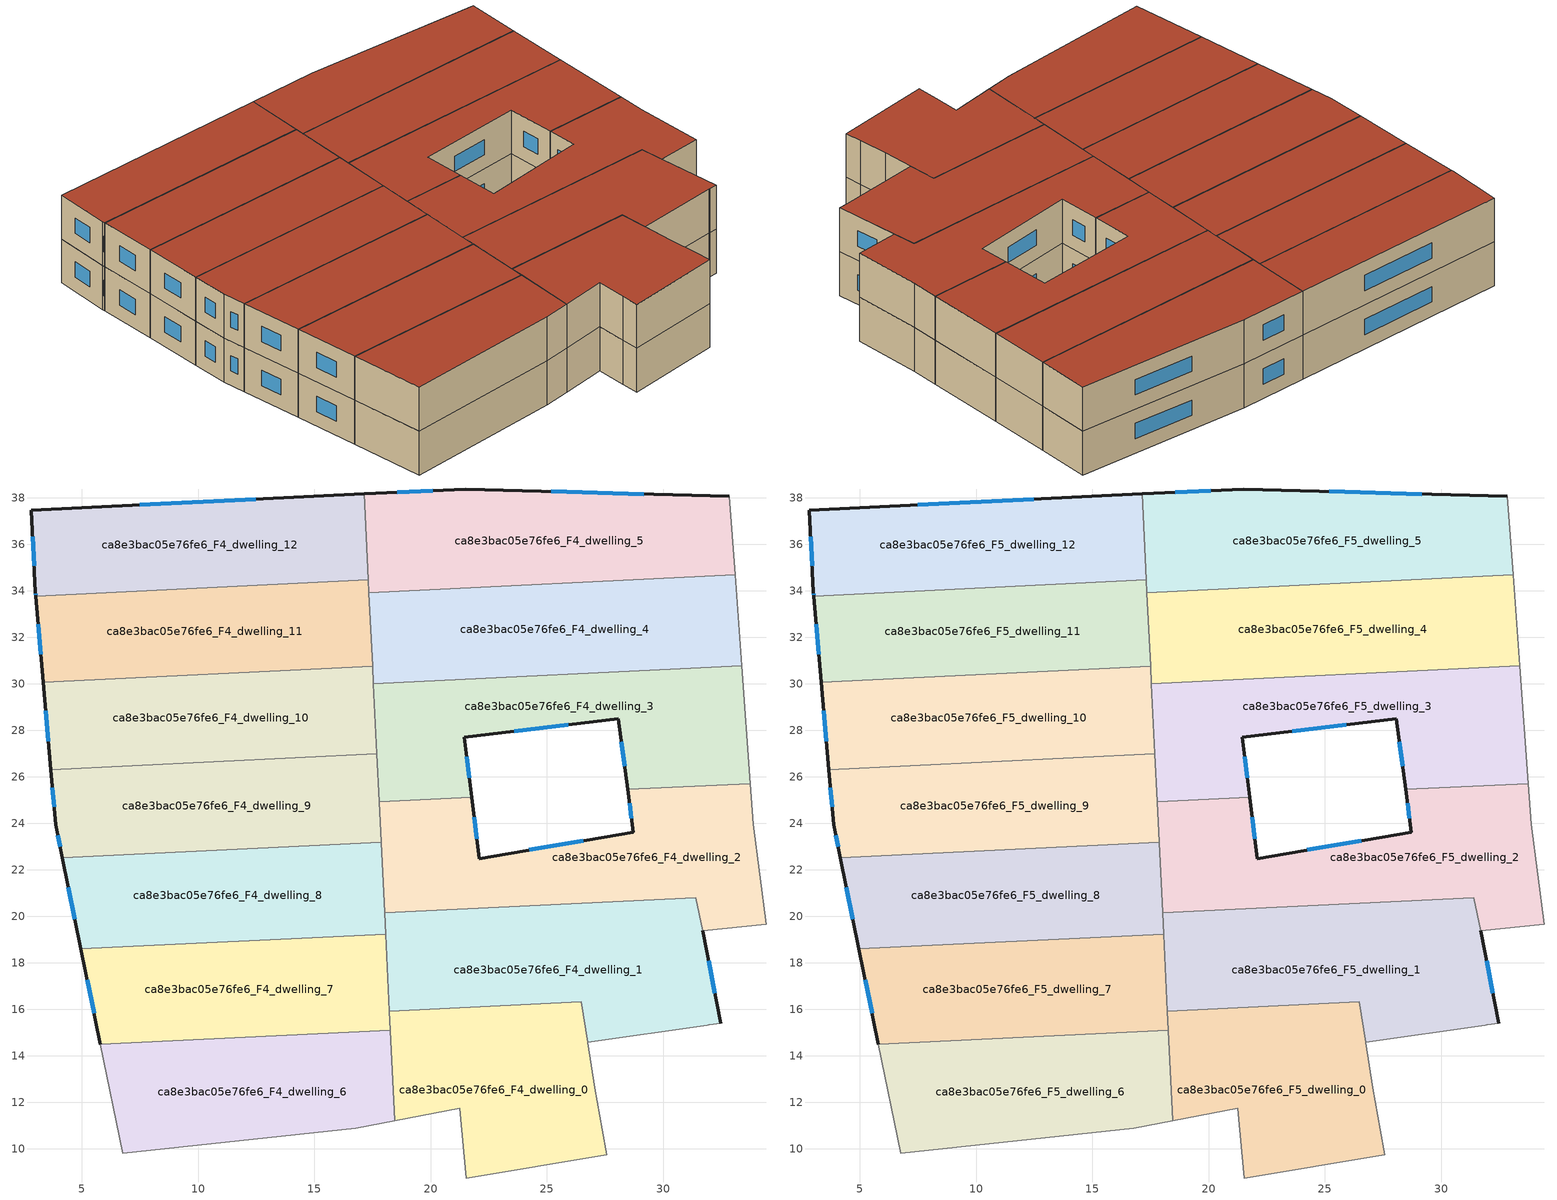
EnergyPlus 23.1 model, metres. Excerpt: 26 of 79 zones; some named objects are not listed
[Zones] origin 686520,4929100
ca8e3bac05e76fe6_F4_dwelling_0
 floor to ca8e3bac05e76fe6_F3_dwelling_0 (EU_floor_Construction): 26.47,16.32 27.06,12.62 27.38,10.82 27.57,9.74 21.53,8.74 21.43,9.86 21.25,11.75 18.45,11.21 18.22,15.92 z12
 wall adiabatic (EU_wall_Construction): 18.26,15.09 18.45,11.21 21.25,11.75 21.43,9.86 21.53,8.74 27.57,9.74 27.38,10.82 27.06,12.62 26.75,14.56 z12:15
 wall to ca8e3bac05e76fe6_F4_dwelling_1 (EU_wall_Construction): 26.75,14.57 26.47,16.32 18.22,15.92 z12:15
 wall to ca8e3bac05e76fe6_F4_dwelling_7 (EU_wall_Construction): 18.22,15.92 18.26,15.09 z12:15
ca8e3bac05e76fe6_F4_dwelling_1
 floor to ca8e3bac05e76fe6_F3_dwelling_1 (EU_floor_Construction): 31.41,20.8 32.49,15.39 31.98,15.33 31.96,15.32 31.9,15.32 26.75,14.57 26.47,16.32 18.22,15.92 18.01,20.14 z12
 wall outside (EU_wall_Construction): 32.49,15.39 31.69,19.37 z12:15
 wall adiabatic (EU_wall_Construction): 26.75,14.57 31.9,15.32 31.96,15.32 31.98,15.33 32.49,15.39 z12:15
 wall to ca8e3bac05e76fe6_F4_dwelling_7 (EU_wall_Construction): 18.06,19.23 18.22,15.92 z12:15
 wall to ca8e3bac05e76fe6_F4_dwelling_2 (EU_wall_Construction): 31.69,19.37 31.41,20.8 18.01,20.14 z12:15
 wall to ca8e3bac05e76fe6_F4_dwelling_8 (EU_wall_Construction): 18.01,20.14 18.06,19.23 z12:15
 window (EU_Window_Construction): 32.23,16.69 31.95,18.08 z12.98:14.02
ca8e3bac05e76fe6_F4_dwelling_10
 floor to ca8e3bac05e76fe6_F3_dwelling_10 (EU_floor_Construction): 17.5,30.74 17.68,26.99 3.66,26.3 3.33,30.05 z12
 wall outside (EU_wall_Construction): 3.33,30.05 3.66,26.3 z12:15
 wall to ca8e3bac05e76fe6_F4_dwelling_9 (EU_wall_Construction): 3.66,26.3 17.68,26.99 z12:15
 wall to ca8e3bac05e76fe6_F4_dwelling_11 (EU_wall_Construction): 17.5,30.74 3.33,30.05 z12:15
 wall to ca8e3bac05e76fe6_F4_dwelling_3 (EU_wall_Construction): 17.68,26.99 17.53,30 z12:15
 wall to ca8e3bac05e76fe6_F4_dwelling_4 (EU_wall_Construction): 17.53,30 17.5,30.74 z12:15
 window (EU_Window_Construction): 3.44,28.83 3.55,27.52 z12.98:14.02
ca8e3bac05e76fe6_F4_dwelling_11
 floor to ca8e3bac05e76fe6_F3_dwelling_11 (EU_floor_Construction): 17.32,34.46 17.5,30.74 3.33,30.05 3.01,33.76 z12
 wall outside (EU_wall_Construction): 3.01,33.76 3.33,30.05 z12:15
 wall to ca8e3bac05e76fe6_F4_dwelling_12 (EU_wall_Construction): 17.32,34.46 3.01,33.76 z12:15
 wall to ca8e3bac05e76fe6_F4_dwelling_4 (EU_wall_Construction): 17.5,30.74 17.34,33.91 z12:15
 wall to ca8e3bac05e76fe6_F4_dwelling_5 (EU_wall_Construction): 17.34,33.91 17.32,34.46 z12:15
 window (EU_Window_Construction): 3.12,32.56 3.23,31.26 z12.98:14.02
ca8e3bac05e76fe6_F4_dwelling_12
 floor to ca8e3bac05e76fe6_F3_dwelling_12 (EU_floor_Construction): 17.14,38.16 17.32,34.46 3.01,33.76 3,33.93 2.83,37.46 z12
 wall outside (EU_wall_Construction): 17.14,38.16 2.83,37.46 3,33.93 3.01,33.76 z12:15
 wall to ca8e3bac05e76fe6_F4_dwelling_5 (EU_wall_Construction): 17.32,34.46 17.14,38.16 z12:15
 window (EU_Window_Construction): 3,33.87 3.01,33.82 / 2.88,36.31 2.94,35.08 / 12.48,37.94 7.48,37.69 z12.98:14.02
ca8e3bac05e76fe6_F4_dwelling_2
 floor to ca8e3bac05e76fe6_F3_dwelling_2 (EU_floor_Construction): 33.74,25.71 33.87,23.95 34.43,19.66 31.69,19.37 31.41,20.8 18.01,20.14 17.78,24.93 21.76,25.12 22.09,22.47 28.72,23.62 28.47,25.45 z12
 wall outside (EU_wall_Construction): 28.47,25.45 28.72,23.62 22.09,22.47 21.76,25.12 z12:15
 wall to ca8e3bac05e76fe6_F4_dwelling_3 (EU_wall_Construction): 21.76,25.12 17.78,24.93 / 33.74,25.71 28.47,25.45 z12:15
 wall adiabatic (EU_wall_Construction): 31.69,19.37 34.43,19.66 33.87,23.95 33.74,25.71 z12:15
 wall to ca8e3bac05e76fe6_F4_dwelling_8 (EU_wall_Construction): 17.87,23.18 18.01,20.14 z12:15
 wall to ca8e3bac05e76fe6_F4_dwelling_9 (EU_wall_Construction): 17.78,24.93 17.87,23.18 z12:15
 window (EU_Window_Construction): 21.98,23.34 21.86,24.26 / 26.56,23.24 24.24,22.85 / 28.55,24.85 28.64,24.21 z12.98:14.02
ca8e3bac05e76fe6_F4_dwelling_3
 floor to ca8e3bac05e76fe6_F3_dwelling_3 (EU_floor_Construction): 33.37,30.78 33.74,25.71 28.47,25.45 28.07,28.5 21.44,27.7 21.76,25.12 17.78,24.93 17.53,30 z12
 wall outside (EU_wall_Construction): 21.76,25.12 21.44,27.7 28.07,28.5 28.47,25.45 z12:15
 wall to ca8e3bac05e76fe6_F4_dwelling_4 (EU_wall_Construction): 33.37,30.78 17.53,30 z12:15
 wall adiabatic (EU_wall_Construction): 33.74,25.71 33.37,30.78 z12:15
 wall to ca8e3bac05e76fe6_F4_dwelling_9 (EU_wall_Construction): 17.68,26.98 17.78,24.93 z12:15
 window (EU_Window_Construction): 28.2,27.5 28.34,26.44 / 23.59,27.96 25.91,28.23 / 21.65,25.96 21.54,26.86 z12.98:14.02
ca8e3bac05e76fe6_F4_dwelling_4
 floor to ca8e3bac05e76fe6_F3_dwelling_4 (EU_floor_Construction): 33.09,34.68 33.37,30.78 17.53,30 17.34,33.91 z12
 wall to ca8e3bac05e76fe6_F4_dwelling_5 (EU_wall_Construction): 33.09,34.68 17.34,33.91 z12:15
 wall adiabatic (EU_wall_Construction): 33.37,30.78 33.09,34.68 z12:15
ca8e3bac05e76fe6_F4_dwelling_5
 floor to ca8e3bac05e76fe6_F3_dwelling_5 (EU_floor_Construction): 32.85,38.05 33.09,34.68 17.34,33.91 17.14,38.16 21.51,38.38 z12
 wall outside (EU_wall_Construction): 32.85,38.05 21.51,38.38 17.14,38.16 z12:15
 wall adiabatic (EU_wall_Construction): 33.09,34.68 32.85,38.05 z12:15
 window (EU_Window_Construction): 20.09,38.31 18.56,38.23 / 29.16,38.16 25.19,38.27 z12.98:14.02
ca8e3bac05e76fe6_F4_dwelling_6
 floor to ca8e3bac05e76fe6_F3_dwelling_6 (EU_floor_Construction): 18.26,15.09 18.45,11.21 16.79,10.89 6.75,9.79 5.79,14.48 z12
 wall adiabatic (EU_wall_Construction): 5.79,14.48 6.75,9.79 16.79,10.89 18.45,11.21 18.26,15.09 z12:15
 wall to ca8e3bac05e76fe6_F4_dwelling_7 (EU_wall_Construction): 18.26,15.09 5.79,14.48 z12:15
ca8e3bac05e76fe6_F4_dwelling_7
 floor to ca8e3bac05e76fe6_F3_dwelling_7 (EU_floor_Construction): 18.06,19.23 18.26,15.09 5.79,14.48 4.96,18.59 z12
 wall outside (EU_wall_Construction): 4.96,18.59 5.79,14.48 z12:15
 wall to ca8e3bac05e76fe6_F4_dwelling_8 (EU_wall_Construction): 18.06,19.23 4.96,18.59 z12:15
 window (EU_Window_Construction): 5.23,17.26 5.52,15.82 z12.98:14.02
ca8e3bac05e76fe6_F4_dwelling_8
 floor to ca8e3bac05e76fe6_F3_dwelling_8 (EU_floor_Construction): 17.87,23.18 18.06,19.23 4.96,18.59 4.16,22.51 z12
 wall outside (EU_wall_Construction): 4.16,22.51 4.96,18.59 z12:15
 wall to ca8e3bac05e76fe6_F4_dwelling_9 (EU_wall_Construction): 17.87,23.18 4.16,22.51 z12:15
 window (EU_Window_Construction): 4.42,21.24 4.7,19.87 z12.98:14.02
ca8e3bac05e76fe6_F4_dwelling_9
 floor to ca8e3bac05e76fe6_F3_dwelling_9 (EU_floor_Construction): 17.68,26.99 17.87,23.18 4.16,22.51 3.87,23.94 3.66,26.3 z12
 wall outside (EU_wall_Construction): 3.66,26.3 3.87,23.94 4.16,22.51 z12:15
 window (EU_Window_Construction): 3.96,23.47 4.06,22.98 / 3.73,25.53 3.8,24.71 z12.98:14.02
ca8e3bac05e76fe6_F5_dwelling_0
 floor to ca8e3bac05e76fe6_F4_dwelling_0 (EU_floor_Construction): 26.47,16.32 27.06,12.62 27.38,10.82 27.57,9.74 21.53,8.74 21.43,9.86 21.25,11.75 18.45,11.21 18.22,15.92 z15
 wall adiabatic (EU_wall_Construction): 18.26,15.09 18.45,11.21 21.25,11.75 21.43,9.86 21.53,8.74 27.57,9.74 27.38,10.82 27.06,12.62 26.75,14.56 z15:18
 wall to ca8e3bac05e76fe6_F5_dwelling_1 (EU_wall_Construction): 26.75,14.57 26.47,16.32 18.22,15.92 z15:18
 wall to ca8e3bac05e76fe6_F5_dwelling_7 (EU_wall_Construction): 18.22,15.92 18.26,15.09 z15:18
 roof outside (EU_roof_Construction): 27.57,9.74 27.38,10.82 27.06,12.62 26.47,16.32 18.22,15.92 18.45,11.21 21.25,11.75 21.43,9.86 21.53,8.74 z18
ca8e3bac05e76fe6_F5_dwelling_1
 floor to ca8e3bac05e76fe6_F4_dwelling_1 (EU_floor_Construction): 31.41,20.8 32.49,15.39 31.98,15.33 31.96,15.32 31.9,15.32 26.75,14.57 26.47,16.32 18.22,15.92 18.01,20.14 z15
 wall outside (EU_wall_Construction): 32.49,15.39 31.69,19.37 z15:18
 wall adiabatic (EU_wall_Construction): 26.75,14.57 31.9,15.32 31.96,15.32 31.98,15.33 32.49,15.39 z15:18
 wall to ca8e3bac05e76fe6_F5_dwelling_7 (EU_wall_Construction): 18.06,19.23 18.22,15.92 z15:18
 wall to ca8e3bac05e76fe6_F5_dwelling_2 (EU_wall_Construction): 31.69,19.37 31.41,20.8 18.01,20.14 z15:18
 wall to ca8e3bac05e76fe6_F5_dwelling_8 (EU_wall_Construction): 18.01,20.14 18.06,19.23 z15:18
 window (EU_Window_Construction): 32.23,16.69 31.95,18.08 z15.98:17.02
 roof outside (EU_roof_Construction): 32.49,15.39 31.41,20.8 18.01,20.14 18.22,15.92 26.47,16.32 26.75,14.57 31.9,15.32 31.96,15.32 31.98,15.33 z18
ca8e3bac05e76fe6_F5_dwelling_10
 floor to ca8e3bac05e76fe6_F4_dwelling_10 (EU_floor_Construction): 17.5,30.74 17.68,26.99 3.66,26.3 3.33,30.05 z15
 wall outside (EU_wall_Construction): 3.33,30.05 3.66,26.3 z15:18
 wall to ca8e3bac05e76fe6_F5_dwelling_9 (EU_wall_Construction): 3.66,26.3 17.68,26.99 z15:18
 wall to ca8e3bac05e76fe6_F5_dwelling_11 (EU_wall_Construction): 17.5,30.74 3.33,30.05 z15:18
 wall to ca8e3bac05e76fe6_F5_dwelling_3 (EU_wall_Construction): 17.68,26.99 17.53,30 z15:18
 wall to ca8e3bac05e76fe6_F5_dwelling_4 (EU_wall_Construction): 17.53,30 17.5,30.74 z15:18
 window (EU_Window_Construction): 3.44,28.83 3.55,27.52 z15.98:17.02
 roof outside (EU_roof_Construction): 17.68,26.99 17.5,30.74 3.33,30.05 3.66,26.3 z18
ca8e3bac05e76fe6_F5_dwelling_11
 floor to ca8e3bac05e76fe6_F4_dwelling_11 (EU_floor_Construction): 17.32,34.46 17.5,30.74 3.33,30.05 3.01,33.76 z15
 wall outside (EU_wall_Construction): 3.01,33.76 3.33,30.05 z15:18
 wall to ca8e3bac05e76fe6_F5_dwelling_12 (EU_wall_Construction): 17.32,34.46 3.01,33.76 z15:18
 wall to ca8e3bac05e76fe6_F5_dwelling_4 (EU_wall_Construction): 17.5,30.74 17.34,33.91 z15:18
 wall to ca8e3bac05e76fe6_F5_dwelling_5 (EU_wall_Construction): 17.34,33.91 17.32,34.46 z15:18
 window (EU_Window_Construction): 3.12,32.56 3.23,31.26 z15.98:17.02
 roof outside (EU_roof_Construction): 17.5,30.74 17.32,34.46 3.01,33.76 3.33,30.05 z18
ca8e3bac05e76fe6_F5_dwelling_12
 floor to ca8e3bac05e76fe6_F4_dwelling_12 (EU_floor_Construction): 17.14,38.16 17.32,34.46 3.01,33.76 3,33.93 2.83,37.46 z15
 wall outside (EU_wall_Construction): 17.14,38.16 2.83,37.46 3,33.93 3.01,33.76 z15:18
 wall to ca8e3bac05e76fe6_F5_dwelling_5 (EU_wall_Construction): 17.32,34.46 17.14,38.16 z15:18
 window (EU_Window_Construction): 3,33.87 3.01,33.82 / 2.88,36.31 2.94,35.08 / 12.48,37.94 7.48,37.69 z15.98:17.02
 roof outside (EU_roof_Construction): 17.32,34.46 17.14,38.16 2.83,37.46 3,33.93 3.01,33.76 z18
ca8e3bac05e76fe6_F5_dwelling_2
 floor to ca8e3bac05e76fe6_F4_dwelling_2 (EU_floor_Construction): 33.74,25.71 33.87,23.95 34.43,19.66 31.69,19.37 31.41,20.8 18.01,20.14 17.78,24.93 21.76,25.12 22.09,22.47 28.72,23.62 28.47,25.45 z15
 wall outside (EU_wall_Construction): 28.47,25.45 28.72,23.62 22.09,22.47 21.76,25.12 z15:18
 wall to ca8e3bac05e76fe6_F5_dwelling_3 (EU_wall_Construction): 21.76,25.12 17.78,24.93 / 33.74,25.71 28.47,25.45 z15:18
 wall adiabatic (EU_wall_Construction): 31.69,19.37 34.43,19.66 33.87,23.95 33.74,25.71 z15:18
 wall to ca8e3bac05e76fe6_F5_dwelling_8 (EU_wall_Construction): 17.87,23.18 18.01,20.14 z15:18
 wall to ca8e3bac05e76fe6_F5_dwelling_9 (EU_wall_Construction): 17.78,24.93 17.87,23.18 z15:18
 window (EU_Window_Construction): 21.98,23.34 21.86,24.26 / 26.56,23.24 24.24,22.85 / 28.55,24.85 28.64,24.21 z15.98:17.02
 roof outside (EU_roof_Construction): 34.43,19.66 33.87,23.95 33.74,25.71 28.47,25.45 28.72,23.62 22.09,22.47 21.76,25.12 17.78,24.93 18.01,20.14 31.41,20.8 31.69,19.37 z18
ca8e3bac05e76fe6_F5_dwelling_3
 floor to ca8e3bac05e76fe6_F4_dwelling_3 (EU_floor_Construction): 33.37,30.78 33.74,25.71 28.47,25.45 28.07,28.5 21.44,27.7 21.76,25.12 17.78,24.93 17.53,30 z15
 wall outside (EU_wall_Construction): 21.76,25.12 21.44,27.7 28.07,28.5 28.47,25.45 z15:18
 wall to ca8e3bac05e76fe6_F5_dwelling_4 (EU_wall_Construction): 33.37,30.78 17.53,30 z15:18
 wall adiabatic (EU_wall_Construction): 33.74,25.71 33.37,30.78 z15:18
 wall to ca8e3bac05e76fe6_F5_dwelling_9 (EU_wall_Construction): 17.68,26.98 17.78,24.93 z15:18
 window (EU_Window_Construction): 28.2,27.5 28.34,26.44 / 23.59,27.96 25.91,28.23 / 21.65,25.96 21.54,26.86 z15.98:17.02
 roof outside (EU_roof_Construction): 33.74,25.71 33.37,30.78 17.53,30 17.78,24.93 21.76,25.12 21.44,27.7 28.07,28.5 28.47,25.45 z18
ca8e3bac05e76fe6_F5_dwelling_4
 floor to ca8e3bac05e76fe6_F4_dwelling_4 (EU_floor_Construction): 33.09,34.68 33.37,30.78 17.53,30 17.34,33.91 z15
 wall to ca8e3bac05e76fe6_F5_dwelling_5 (EU_wall_Construction): 33.09,34.68 17.34,33.91 z15:18
 wall adiabatic (EU_wall_Construction): 33.37,30.78 33.09,34.68 z15:18
 roof outside (EU_roof_Construction): 33.37,30.78 33.09,34.68 17.34,33.91 17.53,30 z18
ca8e3bac05e76fe6_F5_dwelling_5
 floor to ca8e3bac05e76fe6_F4_dwelling_5 (EU_floor_Construction): 32.85,38.05 33.09,34.68 17.34,33.91 17.14,38.16 21.51,38.38 z15
 wall outside (EU_wall_Construction): 32.85,38.05 21.51,38.38 17.14,38.16 z15:18
 wall adiabatic (EU_wall_Construction): 33.09,34.68 32.85,38.05 z15:18
 window (EU_Window_Construction): 20.09,38.31 18.56,38.23 / 29.16,38.16 25.19,38.27 z15.98:17.02
 roof outside (EU_roof_Construction): 33.09,34.68 32.85,38.05 21.51,38.38 17.14,38.16 17.34,33.91 z18
ca8e3bac05e76fe6_F5_dwelling_6
 floor to ca8e3bac05e76fe6_F4_dwelling_6 (EU_floor_Construction): 18.26,15.09 18.45,11.21 16.79,10.89 6.75,9.79 5.79,14.48 z15
 wall adiabatic (EU_wall_Construction): 5.79,14.48 6.75,9.79 16.79,10.89 18.45,11.21 18.26,15.09 z15:18
 wall to ca8e3bac05e76fe6_F5_dwelling_7 (EU_wall_Construction): 18.26,15.09 5.79,14.48 z15:18
 roof outside (EU_roof_Construction): 18.45,11.21 18.26,15.09 5.79,14.48 6.75,9.79 16.79,10.89 z18
ca8e3bac05e76fe6_F5_dwelling_7
 floor to ca8e3bac05e76fe6_F4_dwelling_7 (EU_floor_Construction): 18.06,19.23 18.26,15.09 5.79,14.48 4.96,18.59 z15
 wall outside (EU_wall_Construction): 4.96,18.59 5.79,14.48 z15:18
 wall to ca8e3bac05e76fe6_F5_dwelling_8 (EU_wall_Construction): 18.06,19.23 4.96,18.59 z15:18
 window (EU_Window_Construction): 5.23,17.26 5.52,15.82 z15.98:17.02
 roof outside (EU_roof_Construction): 18.26,15.09 18.06,19.23 4.96,18.59 5.79,14.48 z18
ca8e3bac05e76fe6_F5_dwelling_8
 floor to ca8e3bac05e76fe6_F4_dwelling_8 (EU_floor_Construction): 17.87,23.18 18.06,19.23 4.96,18.59 4.16,22.51 z15
 wall outside (EU_wall_Construction): 4.16,22.51 4.96,18.59 z15:18
 wall to ca8e3bac05e76fe6_F5_dwelling_9 (EU_wall_Construction): 17.87,23.18 4.16,22.51 z15:18
 window (EU_Window_Construction): 4.42,21.24 4.7,19.87 z15.98:17.02
 roof outside (EU_roof_Construction): 18.06,19.23 17.87,23.18 4.16,22.51 4.96,18.59 z18
ca8e3bac05e76fe6_F5_dwelling_9
 floor to ca8e3bac05e76fe6_F4_dwelling_9 (EU_floor_Construction): 17.68,26.99 17.87,23.18 4.16,22.51 3.87,23.94 3.66,26.3 z15
 wall outside (EU_wall_Construction): 3.66,26.3 3.87,23.94 4.16,22.51 z15:18
 window (EU_Window_Construction): 3.96,23.47 4.06,22.98 / 3.73,25.53 3.8,24.71 z15.98:17.02
 roof outside (EU_roof_Construction): 17.87,23.18 17.68,26.99 3.66,26.3 3.87,23.94 4.16,22.51 z18
[Building]
EU S2 Campaign: North Axis=0; Terrain=City; Solar Distribution=FullExterior
[Site:Location]
Bologna: Latitude=44.5; Longitude=11.25; Time Zone=1; Elevation=37
[SizingPeriod:WeatherFileDays]
AnnualSizingPeriod: Begin Month=1; Begin Day of Month=1; End Month=12; End Day of Month=31; Day of Week for Start Day=Monday; Use Weather File Daylight Saving Period=No; Use Weather File Rain and Snow Indicators=No
[MATERIAL]
EU_InternalMass_Material: Roughness=MediumRough; Thickness=0.1; Conductivity=1; Density=1800; Specific Heat=900; Thermal Absorptance=0.9; Solar Absorptance=0.7; Visible Absorptance=0.7
[MATERIAL:NOMASS] Roughness=MediumRough; Thermal Absorptance=0.9; Solar Absorptance=0.7; Visible Absorptance=0.7
Name | Thermal Resistance
EU_wall_NoMass | 0.905828
EU_roof_NoMass | 0.37593
EU_floor_NoMass | 0.67114
[WINDOWMATERIAL:SIMPLEGLAZINGSYSTEM]
EU_Window_SimpleGlazing: UFactor=4.52486; Solar Heat Gain Coefficient=0.85; Visible Transmittance=0.85
[CONSTRUCTION]
EU_wall_Construction: EU_wall_NoMass
EU_roof_Construction: EU_roof_NoMass
EU_floor_Construction: EU_floor_NoMass
EU_Window_Construction: EU_Window_SimpleGlazing
EU_InternalMass_Construction: EU_InternalMass_Material
[ZONE] Type=1; Multiplier=1; Ceiling Height=autocalculate; Floor Area=autocalculate; Part of Total Floor Area=Yes
Name | Volume
ca8e3bac05e76fe6_F4_dwelling_0; ca8e3bac05e76fe6_F5_dwelling_0 | 159.826
ca8e3bac05e76fe6_F4_dwelling_1; ca8e3bac05e76fe6_F5_dwelling_1 | 200.196
ca8e3bac05e76fe6_F4_dwelling_10; ca8e3bac05e76fe6_F5_dwelling_10; ca8e3bac05e76fe6_F4_dwelling_8; ca8e3bac05e76fe6_F5_dwelling_8 | 159.229
ca8e3bac05e76fe6_F4_dwelling_11; ca8e3bac05e76fe6_F5_dwelling_11 | 159.216
ca8e3bac05e76fe6_F4_dwelling_12; ca8e3bac05e76fe6_F5_dwelling_12 | 159.228
ca8e3bac05e76fe6_F4_dwelling_2; ca8e3bac05e76fe6_F5_dwelling_2 | 197.221
ca8e3bac05e76fe6_F4_dwelling_3; ca8e3bac05e76fe6_F5_dwelling_3 | 185.757
ca8e3bac05e76fe6_F4_dwelling_4; ca8e3bac05e76fe6_F5_dwelling_4 | 185.731
ca8e3bac05e76fe6_F4_dwelling_5; ca8e3bac05e76fe6_F5_dwelling_5 | 185.781
ca8e3bac05e76fe6_F4_dwelling_6; ca8e3bac05e76fe6_F5_dwelling_6 | 159.227
ca8e3bac05e76fe6_F4_dwelling_7; ca8e3bac05e76fe6_F5_dwelling_7 | 159.223
ca8e3bac05e76fe6_F4_dwelling_9; ca8e3bac05e76fe6_F5_dwelling_9 | 159.23
[INTERNALMASS] Construction=EU_InternalMass_Construction
Name | Zone or ZoneList | Surface Area
ca8e3bac05e76fe6_F4_dwelling_0_EU_InternalMass | ca8e3bac05e76fe6_F4_dwelling_0 | 53.276
ca8e3bac05e76fe6_F4_dwelling_1_EU_InternalMass | ca8e3bac05e76fe6_F4_dwelling_1 | 66.746
ca8e3bac05e76fe6_F4_dwelling_2_EU_InternalMass | ca8e3bac05e76fe6_F4_dwelling_2 | 65.7395
ca8e3bac05e76fe6_F4_dwelling_3_EU_InternalMass | ca8e3bac05e76fe6_F4_dwelling_3 | 61.919
ca8e3bac05e76fe6_F4_dwelling_4_EU_InternalMass | ca8e3bac05e76fe6_F4_dwelling_4 | 61.9109
ca8e3bac05e76fe6_F4_dwelling_5_EU_InternalMass | ca8e3bac05e76fe6_F4_dwelling_5 | 61.9266
ca8e3bac05e76fe6_F4_dwelling_6_EU_InternalMass | ca8e3bac05e76fe6_F4_dwelling_6 | 53.0759
ca8e3bac05e76fe6_F4_dwelling_7_EU_InternalMass | ca8e3bac05e76fe6_F4_dwelling_7 | 53.0742
ca8e3bac05e76fe6_F4_dwelling_8_EU_InternalMass | ca8e3bac05e76fe6_F4_dwelling_8 | 53.0765
ca8e3bac05e76fe6_F4_dwelling_9_EU_InternalMass | ca8e3bac05e76fe6_F4_dwelling_9 | 53.0768
ca8e3bac05e76fe6_F4_dwelling_10_EU_InternalMass | ca8e3bac05e76fe6_F4_dwelling_10 | 53.0763
ca8e3bac05e76fe6_F4_dwelling_11_EU_InternalMass | ca8e3bac05e76fe6_F4_dwelling_11 | 53.0719
ca8e3bac05e76fe6_F4_dwelling_12_EU_InternalMass | ca8e3bac05e76fe6_F4_dwelling_12 | 53.076
ca8e3bac05e76fe6_F5_dwelling_0_EU_InternalMass | ca8e3bac05e76fe6_F5_dwelling_0 | 53.276
ca8e3bac05e76fe6_F5_dwelling_1_EU_InternalMass | ca8e3bac05e76fe6_F5_dwelling_1 | 66.746
ca8e3bac05e76fe6_F5_dwelling_2_EU_InternalMass | ca8e3bac05e76fe6_F5_dwelling_2 | 65.7395
ca8e3bac05e76fe6_F5_dwelling_3_EU_InternalMass | ca8e3bac05e76fe6_F5_dwelling_3 | 61.919
ca8e3bac05e76fe6_F5_dwelling_4_EU_InternalMass | ca8e3bac05e76fe6_F5_dwelling_4 | 61.9109
ca8e3bac05e76fe6_F5_dwelling_5_EU_InternalMass | ca8e3bac05e76fe6_F5_dwelling_5 | 61.9266
ca8e3bac05e76fe6_F5_dwelling_6_EU_InternalMass | ca8e3bac05e76fe6_F5_dwelling_6 | 53.0759
ca8e3bac05e76fe6_F5_dwelling_7_EU_InternalMass | ca8e3bac05e76fe6_F5_dwelling_7 | 53.0742
ca8e3bac05e76fe6_F5_dwelling_8_EU_InternalMass | ca8e3bac05e76fe6_F5_dwelling_8 | 53.0765
ca8e3bac05e76fe6_F5_dwelling_9_EU_InternalMass | ca8e3bac05e76fe6_F5_dwelling_9 | 53.0768
ca8e3bac05e76fe6_F5_dwelling_10_EU_InternalMass | ca8e3bac05e76fe6_F5_dwelling_10 | 53.0763
ca8e3bac05e76fe6_F5_dwelling_11_EU_InternalMass | ca8e3bac05e76fe6_F5_dwelling_11 | 53.0719
ca8e3bac05e76fe6_F5_dwelling_12_EU_InternalMass | ca8e3bac05e76fe6_F5_dwelling_12 | 53.076
[OTHEREQUIPMENT] Fuel Type=Electricity; Design Level Calculation Method=Watts/Area; Power per Zone Floor Area=1; Fraction Latent=0; Fraction Radiant=0; Fraction Lost=0; Carbon Dioxide Generation Rate=0; EndUse Subcategory=EU_Step8_InternalGains
Name | Zone or ZoneList or Space or SpaceList | Schedule
EU_Step8_InternalGain_ca8e3bac05e76fe6_F4_dwelling_0_f000 | ca8e3bac05e76fe6_F4_dwelling_0 | EU_Step8_GainSchedule_ca8e3bac05e76fe6_F4_dwelling_0_f000
EU_Step8_InternalGain_ca8e3bac05e76fe6_F4_dwelling_1_f000 | ca8e3bac05e76fe6_F4_dwelling_1 | EU_Step8_GainSchedule_ca8e3bac05e76fe6_F4_dwelling_1_f000
EU_Step8_InternalGain_ca8e3bac05e76fe6_F4_dwelling_2_f000 | ca8e3bac05e76fe6_F4_dwelling_2 | EU_Step8_GainSchedule_ca8e3bac05e76fe6_F4_dwelling_2_f000
EU_Step8_InternalGain_ca8e3bac05e76fe6_F4_dwelling_3_f000 | ca8e3bac05e76fe6_F4_dwelling_3 | EU_Step8_GainSchedule_ca8e3bac05e76fe6_F4_dwelling_3_f000
EU_Step8_InternalGain_ca8e3bac05e76fe6_F4_dwelling_4_f000 | ca8e3bac05e76fe6_F4_dwelling_4 | EU_Step8_GainSchedule_ca8e3bac05e76fe6_F4_dwelling_4_f000
EU_Step8_InternalGain_ca8e3bac05e76fe6_F4_dwelling_5_f000 | ca8e3bac05e76fe6_F4_dwelling_5 | EU_Step8_GainSchedule_ca8e3bac05e76fe6_F4_dwelling_5_f000
EU_Step8_InternalGain_ca8e3bac05e76fe6_F4_dwelling_6_f000 | ca8e3bac05e76fe6_F4_dwelling_6 | EU_Step8_GainSchedule_ca8e3bac05e76fe6_F4_dwelling_6_f000
EU_Step8_InternalGain_ca8e3bac05e76fe6_F4_dwelling_7_f000 | ca8e3bac05e76fe6_F4_dwelling_7 | EU_Step8_GainSchedule_ca8e3bac05e76fe6_F4_dwelling_7_f000
EU_Step8_InternalGain_ca8e3bac05e76fe6_F4_dwelling_8_f000 | ca8e3bac05e76fe6_F4_dwelling_8 | EU_Step8_GainSchedule_ca8e3bac05e76fe6_F4_dwelling_8_f000
EU_Step8_InternalGain_ca8e3bac05e76fe6_F4_dwelling_9_f000 | ca8e3bac05e76fe6_F4_dwelling_9 | EU_Step8_GainSchedule_ca8e3bac05e76fe6_F4_dwelling_9_f000
EU_Step8_InternalGain_ca8e3bac05e76fe6_F4_dwelling_10_f000 | ca8e3bac05e76fe6_F4_dwelling_10 | EU_Step8_GainSchedule_ca8e3bac05e76fe6_F4_dwelling_10_f000
EU_Step8_InternalGain_ca8e3bac05e76fe6_F4_dwelling_11_f000 | ca8e3bac05e76fe6_F4_dwelling_11 | EU_Step8_GainSchedule_ca8e3bac05e76fe6_F4_dwelling_11_f000
EU_Step8_InternalGain_ca8e3bac05e76fe6_F4_dwelling_12_f000 | ca8e3bac05e76fe6_F4_dwelling_12 | EU_Step8_GainSchedule_ca8e3bac05e76fe6_F4_dwelling_12_f000
EU_Step8_InternalGain_ca8e3bac05e76fe6_F5_dwelling_0_f000 | ca8e3bac05e76fe6_F5_dwelling_0 | EU_Step8_GainSchedule_ca8e3bac05e76fe6_F5_dwelling_0_f000
EU_Step8_InternalGain_ca8e3bac05e76fe6_F5_dwelling_1_f000 | ca8e3bac05e76fe6_F5_dwelling_1 | EU_Step8_GainSchedule_ca8e3bac05e76fe6_F5_dwelling_1_f000
EU_Step8_InternalGain_ca8e3bac05e76fe6_F5_dwelling_2_f000 | ca8e3bac05e76fe6_F5_dwelling_2 | EU_Step8_GainSchedule_ca8e3bac05e76fe6_F5_dwelling_2_f000
EU_Step8_InternalGain_ca8e3bac05e76fe6_F5_dwelling_3_f000 | ca8e3bac05e76fe6_F5_dwelling_3 | EU_Step8_GainSchedule_ca8e3bac05e76fe6_F5_dwelling_3_f000
EU_Step8_InternalGain_ca8e3bac05e76fe6_F5_dwelling_4_f000 | ca8e3bac05e76fe6_F5_dwelling_4 | EU_Step8_GainSchedule_ca8e3bac05e76fe6_F5_dwelling_4_f000
EU_Step8_InternalGain_ca8e3bac05e76fe6_F5_dwelling_5_f000 | ca8e3bac05e76fe6_F5_dwelling_5 | EU_Step8_GainSchedule_ca8e3bac05e76fe6_F5_dwelling_5_f000
EU_Step8_InternalGain_ca8e3bac05e76fe6_F5_dwelling_6_f000 | ca8e3bac05e76fe6_F5_dwelling_6 | EU_Step8_GainSchedule_ca8e3bac05e76fe6_F5_dwelling_6_f000
EU_Step8_InternalGain_ca8e3bac05e76fe6_F5_dwelling_7_f000 | ca8e3bac05e76fe6_F5_dwelling_7 | EU_Step8_GainSchedule_ca8e3bac05e76fe6_F5_dwelling_7_f000
EU_Step8_InternalGain_ca8e3bac05e76fe6_F5_dwelling_8_f000 | ca8e3bac05e76fe6_F5_dwelling_8 | EU_Step8_GainSchedule_ca8e3bac05e76fe6_F5_dwelling_8_f000
EU_Step8_InternalGain_ca8e3bac05e76fe6_F5_dwelling_9_f000 | ca8e3bac05e76fe6_F5_dwelling_9 | EU_Step8_GainSchedule_ca8e3bac05e76fe6_F5_dwelling_9_f000
EU_Step8_InternalGain_ca8e3bac05e76fe6_F5_dwelling_10_f000 | ca8e3bac05e76fe6_F5_dwelling_10 | EU_Step8_GainSchedule_ca8e3bac05e76fe6_F5_dwelling_10_f000
EU_Step8_InternalGain_ca8e3bac05e76fe6_F5_dwelling_11_f000 | ca8e3bac05e76fe6_F5_dwelling_11 | EU_Step8_GainSchedule_ca8e3bac05e76fe6_F5_dwelling_11_f000
EU_Step8_InternalGain_ca8e3bac05e76fe6_F5_dwelling_12_f000 | ca8e3bac05e76fe6_F5_dwelling_12 | EU_Step8_GainSchedule_ca8e3bac05e76fe6_F5_dwelling_12_f000
[ZONEVENTILATION:DESIGNFLOWRATE] Schedule=EU_AlwaysOn; Design Flow Rate Calculation Method=AirChanges/Hour; Air Changes per Hour=0.73129; Ventilation Type=Natural; Fan Pressure Rise=0; Fan Total Efficiency=1; Constant Term Coefficient=1; Temperature Term Coefficient=0; Velocity Term Coefficient=0; Velocity Squared Term Coefficient=0; Minimum Indoor Temperature=-100; Maximum Indoor Temperature=100; Delta Temperature=-100; Minimum Outdoor Temperature=-100; Maximum Outdoor Temperature=100; Maximum Wind Speed=40
Name | Zone or ZoneList or Space or SpaceList
EU_ConstantAir_ca8e3bac05e76fe6_F4_dwelling_0 | ca8e3bac05e76fe6_F4_dwelling_0
EU_ConstantAir_ca8e3bac05e76fe6_F4_dwelling_1 | ca8e3bac05e76fe6_F4_dwelling_1
EU_ConstantAir_ca8e3bac05e76fe6_F4_dwelling_2 | ca8e3bac05e76fe6_F4_dwelling_2
EU_ConstantAir_ca8e3bac05e76fe6_F4_dwelling_3 | ca8e3bac05e76fe6_F4_dwelling_3
EU_ConstantAir_ca8e3bac05e76fe6_F4_dwelling_4 | ca8e3bac05e76fe6_F4_dwelling_4
EU_ConstantAir_ca8e3bac05e76fe6_F4_dwelling_5 | ca8e3bac05e76fe6_F4_dwelling_5
EU_ConstantAir_ca8e3bac05e76fe6_F4_dwelling_6 | ca8e3bac05e76fe6_F4_dwelling_6
EU_ConstantAir_ca8e3bac05e76fe6_F4_dwelling_7 | ca8e3bac05e76fe6_F4_dwelling_7
EU_ConstantAir_ca8e3bac05e76fe6_F4_dwelling_8 | ca8e3bac05e76fe6_F4_dwelling_8
EU_ConstantAir_ca8e3bac05e76fe6_F4_dwelling_9 | ca8e3bac05e76fe6_F4_dwelling_9
EU_ConstantAir_ca8e3bac05e76fe6_F4_dwelling_10 | ca8e3bac05e76fe6_F4_dwelling_10
EU_ConstantAir_ca8e3bac05e76fe6_F4_dwelling_11 | ca8e3bac05e76fe6_F4_dwelling_11
EU_ConstantAir_ca8e3bac05e76fe6_F4_dwelling_12 | ca8e3bac05e76fe6_F4_dwelling_12
EU_ConstantAir_ca8e3bac05e76fe6_F5_dwelling_0 | ca8e3bac05e76fe6_F5_dwelling_0
EU_ConstantAir_ca8e3bac05e76fe6_F5_dwelling_1 | ca8e3bac05e76fe6_F5_dwelling_1
EU_ConstantAir_ca8e3bac05e76fe6_F5_dwelling_2 | ca8e3bac05e76fe6_F5_dwelling_2
EU_ConstantAir_ca8e3bac05e76fe6_F5_dwelling_3 | ca8e3bac05e76fe6_F5_dwelling_3
EU_ConstantAir_ca8e3bac05e76fe6_F5_dwelling_4 | ca8e3bac05e76fe6_F5_dwelling_4
EU_ConstantAir_ca8e3bac05e76fe6_F5_dwelling_5 | ca8e3bac05e76fe6_F5_dwelling_5
EU_ConstantAir_ca8e3bac05e76fe6_F5_dwelling_6 | ca8e3bac05e76fe6_F5_dwelling_6
EU_ConstantAir_ca8e3bac05e76fe6_F5_dwelling_7 | ca8e3bac05e76fe6_F5_dwelling_7
EU_ConstantAir_ca8e3bac05e76fe6_F5_dwelling_8 | ca8e3bac05e76fe6_F5_dwelling_8
EU_ConstantAir_ca8e3bac05e76fe6_F5_dwelling_9 | ca8e3bac05e76fe6_F5_dwelling_9
EU_ConstantAir_ca8e3bac05e76fe6_F5_dwelling_10 | ca8e3bac05e76fe6_F5_dwelling_10
EU_ConstantAir_ca8e3bac05e76fe6_F5_dwelling_11 | ca8e3bac05e76fe6_F5_dwelling_11
EU_ConstantAir_ca8e3bac05e76fe6_F5_dwelling_12 | ca8e3bac05e76fe6_F5_dwelling_12
[HVACTEMPLATE:ZONE:IDEALLOADSAIRSYSTEM] System Availability Schedule=EU_AlwaysOn; Maximum Heating Supply Air Temperature=50; Minimum Cooling Supply Air Temperature=13; Maximum Heating Supply Air Humidity Ratio=0.0156; Minimum Cooling Supply Air Humidity Ratio=0.0077; Heating Limit=NoLimit; Cooling Limit=NoLimit; Heating Availability Schedule=EU_AlwaysOn; Cooling Availability Schedule=EU_CoolingOff; Dehumidification Control Type=ConstantSensibleHeatRatio; Cooling Sensible Heat Ratio=0.7; Dehumidification Setpoint=60; Humidification Control Type=None; Humidification Setpoint=30; Outdoor Air Method=None; Outdoor Air Flow Rate per Person=0.00944; Outdoor Air Flow Rate per Zone Floor Area=0; Outdoor Air Flow Rate per Zone=0; Demand Controlled Ventilation Type=None; Outdoor Air Economizer Type=NoEconomizer; Heat Recovery Type=None; Sensible Heat Recovery Effectiveness=0.7; Latent Heat Recovery Effectiveness=0.65
Name | Template Thermostat
ca8e3bac05e76fe6_F4_dwelling_0 | EU_HeatOnly_ca8e3bac05e76fe6_F4_dwelling_0
ca8e3bac05e76fe6_F4_dwelling_1 | EU_HeatOnly_ca8e3bac05e76fe6_F4_dwelling_1
ca8e3bac05e76fe6_F4_dwelling_2 | EU_HeatOnly_ca8e3bac05e76fe6_F4_dwelling_2
ca8e3bac05e76fe6_F4_dwelling_3 | EU_HeatOnly_ca8e3bac05e76fe6_F4_dwelling_3
ca8e3bac05e76fe6_F4_dwelling_4 | EU_HeatOnly_ca8e3bac05e76fe6_F4_dwelling_4
ca8e3bac05e76fe6_F4_dwelling_5 | EU_HeatOnly_ca8e3bac05e76fe6_F4_dwelling_5
ca8e3bac05e76fe6_F4_dwelling_6 | EU_HeatOnly_ca8e3bac05e76fe6_F4_dwelling_6
ca8e3bac05e76fe6_F4_dwelling_7 | EU_HeatOnly_ca8e3bac05e76fe6_F4_dwelling_7
ca8e3bac05e76fe6_F4_dwelling_8 | EU_HeatOnly_ca8e3bac05e76fe6_F4_dwelling_8
ca8e3bac05e76fe6_F4_dwelling_9 | EU_HeatOnly_ca8e3bac05e76fe6_F4_dwelling_9
ca8e3bac05e76fe6_F4_dwelling_10 | EU_HeatOnly_ca8e3bac05e76fe6_F4_dwelling_10
ca8e3bac05e76fe6_F4_dwelling_11 | EU_HeatOnly_ca8e3bac05e76fe6_F4_dwelling_11
ca8e3bac05e76fe6_F4_dwelling_12 | EU_HeatOnly_ca8e3bac05e76fe6_F4_dwelling_12
ca8e3bac05e76fe6_F5_dwelling_0 | EU_HeatOnly_ca8e3bac05e76fe6_F5_dwelling_0
ca8e3bac05e76fe6_F5_dwelling_1 | EU_HeatOnly_ca8e3bac05e76fe6_F5_dwelling_1
ca8e3bac05e76fe6_F5_dwelling_2 | EU_HeatOnly_ca8e3bac05e76fe6_F5_dwelling_2
ca8e3bac05e76fe6_F5_dwelling_3 | EU_HeatOnly_ca8e3bac05e76fe6_F5_dwelling_3
ca8e3bac05e76fe6_F5_dwelling_4 | EU_HeatOnly_ca8e3bac05e76fe6_F5_dwelling_4
ca8e3bac05e76fe6_F5_dwelling_5 | EU_HeatOnly_ca8e3bac05e76fe6_F5_dwelling_5
ca8e3bac05e76fe6_F5_dwelling_6 | EU_HeatOnly_ca8e3bac05e76fe6_F5_dwelling_6
ca8e3bac05e76fe6_F5_dwelling_7 | EU_HeatOnly_ca8e3bac05e76fe6_F5_dwelling_7
ca8e3bac05e76fe6_F5_dwelling_8 | EU_HeatOnly_ca8e3bac05e76fe6_F5_dwelling_8
ca8e3bac05e76fe6_F5_dwelling_9 | EU_HeatOnly_ca8e3bac05e76fe6_F5_dwelling_9
ca8e3bac05e76fe6_F5_dwelling_10 | EU_HeatOnly_ca8e3bac05e76fe6_F5_dwelling_10
ca8e3bac05e76fe6_F5_dwelling_11 | EU_HeatOnly_ca8e3bac05e76fe6_F5_dwelling_11
ca8e3bac05e76fe6_F5_dwelling_12 | EU_HeatOnly_ca8e3bac05e76fe6_F5_dwelling_12
[SIZING:ZONE] Zone Cooling Design Supply Air Temperature Input Method=SupplyAirTemperature; Zone Cooling Design Supply Air Temperature=13; Zone Heating Design Supply Air Temperature Input Method=SupplyAirTemperature; Zone Heating Design Supply Air Temperature=50; Zone Cooling Design Supply Air Humidity Ratio=0.008; Zone Heating Design Supply Air Humidity Ratio=0.008; Cooling Design Air Flow Method=DesignDay; Cooling Design Air Flow Rate=0; Cooling Minimum Air Flow per Zone Floor Area=0.000762; Cooling Minimum Air Flow=0; Cooling Minimum Air Flow Fraction=0.2; Heating Design Air Flow Method=DesignDay; Heating Design Air Flow Rate=0; Heating Maximum Air Flow per Zone Floor Area=0.002032; Heating Maximum Air Flow=0.141576; Heating Maximum Air Flow Fraction=0.3; Account for Dedicated Outdoor Air System=No; Dedicated Outdoor Air System Control Strategy=NeutralSupplyAir; Dedicated Outdoor Air Low Setpoint Temperature for Design=autosize; Dedicated Outdoor Air High Setpoint Temperature for Design=autosize; Zone Load Sizing Method=Sensible Load Only No Latent Load; Zone Latent Cooling Design Supply Air Humidity Ratio Input Method=HumidityRatioDifference; Zone Cooling Design Supply Air Humidity Ratio Difference=0.005; Zone Latent Heating Design Supply Air Humidity Ratio Input Method=HumidityRatioDifference; Zone Humidification Design Supply Air Humidity Ratio Difference=0.005
ca8e3bac05e76fe6_F4_dwelling_0; ca8e3bac05e76fe6_F4_dwelling_1; ca8e3bac05e76fe6_F4_dwelling_2; ca8e3bac05e76fe6_F4_dwelling_3; ca8e3bac05e76fe6_F4_dwelling_4; ca8e3bac05e76fe6_F4_dwelling_5; ca8e3bac05e76fe6_F4_dwelling_6; ca8e3bac05e76fe6_F4_dwelling_7; ca8e3bac05e76fe6_F4_dwelling_8; ca8e3bac05e76fe6_F4_dwelling_9; ca8e3bac05e76fe6_F4_dwelling_10; ca8e3bac05e76fe6_F4_dwelling_11; ca8e3bac05e76fe6_F4_dwelling_12; ca8e3bac05e76fe6_F5_dwelling_0; ca8e3bac05e76fe6_F5_dwelling_1; ca8e3bac05e76fe6_F5_dwelling_2; ca8e3bac05e76fe6_F5_dwelling_3; ca8e3bac05e76fe6_F5_dwelling_4; ca8e3bac05e76fe6_F5_dwelling_5; ca8e3bac05e76fe6_F5_dwelling_6; ca8e3bac05e76fe6_F5_dwelling_7; ca8e3bac05e76fe6_F5_dwelling_8; ca8e3bac05e76fe6_F5_dwelling_9; ca8e3bac05e76fe6_F5_dwelling_10; ca8e3bac05e76fe6_F5_dwelling_11; ca8e3bac05e76fe6_F5_dwelling_12
[SCHEDULE:CONSTANT]
Name | Hourly Value
EU_AlwaysOn | 1
EU_CoolingOff | 0
[SCHEDULE:FILE] Column Number=1; Rows to Skip at Top=0; Number of Hours of Data=8760; Column Separator=Comma; Interpolate to Timestep=No; Minutes per Item=60; Adjust Schedule for Daylight Savings=Yes
Name | File
EU_Step8_GainSchedule_ca8e3bac05e76fe6_F4_dwelling_0_f000 | ../../schedules/ca8e3bac05e76fe6/ca8e3bac05e76fe6_F4_dwelling_0_f000_gain.csv
EU_Step8_GainSchedule_ca8e3bac05e76fe6_F4_dwelling_1_f000 | ../../schedules/ca8e3bac05e76fe6/ca8e3bac05e76fe6_F4_dwelling_1_f000_gain.csv
EU_Step8_GainSchedule_ca8e3bac05e76fe6_F4_dwelling_2_f000 | ../../schedules/ca8e3bac05e76fe6/ca8e3bac05e76fe6_F4_dwelling_2_f000_gain.csv
EU_Step8_GainSchedule_ca8e3bac05e76fe6_F4_dwelling_3_f000 | ../../schedules/ca8e3bac05e76fe6/ca8e3bac05e76fe6_F4_dwelling_3_f000_gain.csv
EU_Step8_GainSchedule_ca8e3bac05e76fe6_F4_dwelling_4_f000 | ../../schedules/ca8e3bac05e76fe6/ca8e3bac05e76fe6_F4_dwelling_4_f000_gain.csv
EU_Step8_GainSchedule_ca8e3bac05e76fe6_F4_dwelling_5_f000 | ../../schedules/ca8e3bac05e76fe6/ca8e3bac05e76fe6_F4_dwelling_5_f000_gain.csv
EU_Step8_GainSchedule_ca8e3bac05e76fe6_F4_dwelling_6_f000 | ../../schedules/ca8e3bac05e76fe6/ca8e3bac05e76fe6_F4_dwelling_6_f000_gain.csv
EU_Step8_GainSchedule_ca8e3bac05e76fe6_F4_dwelling_7_f000 | ../../schedules/ca8e3bac05e76fe6/ca8e3bac05e76fe6_F4_dwelling_7_f000_gain.csv
EU_Step8_GainSchedule_ca8e3bac05e76fe6_F4_dwelling_8_f000 | ../../schedules/ca8e3bac05e76fe6/ca8e3bac05e76fe6_F4_dwelling_8_f000_gain.csv
EU_Step8_GainSchedule_ca8e3bac05e76fe6_F4_dwelling_9_f000 | ../../schedules/ca8e3bac05e76fe6/ca8e3bac05e76fe6_F4_dwelling_9_f000_gain.csv
EU_Step8_GainSchedule_ca8e3bac05e76fe6_F4_dwelling_10_f000 | ../../schedules/ca8e3bac05e76fe6/ca8e3bac05e76fe6_F4_dwelling_10_f000_gain.csv
EU_Step8_GainSchedule_ca8e3bac05e76fe6_F4_dwelling_11_f000 | ../../schedules/ca8e3bac05e76fe6/ca8e3bac05e76fe6_F4_dwelling_11_f000_gain.csv
EU_Step8_GainSchedule_ca8e3bac05e76fe6_F4_dwelling_12_f000 | ../../schedules/ca8e3bac05e76fe6/ca8e3bac05e76fe6_F4_dwelling_12_f000_gain.csv
EU_Step8_GainSchedule_ca8e3bac05e76fe6_F5_dwelling_0_f000 | ../../schedules/ca8e3bac05e76fe6/ca8e3bac05e76fe6_F5_dwelling_0_f000_gain.csv
EU_Step8_GainSchedule_ca8e3bac05e76fe6_F5_dwelling_1_f000 | ../../schedules/ca8e3bac05e76fe6/ca8e3bac05e76fe6_F5_dwelling_1_f000_gain.csv
EU_Step8_GainSchedule_ca8e3bac05e76fe6_F5_dwelling_2_f000 | ../../schedules/ca8e3bac05e76fe6/ca8e3bac05e76fe6_F5_dwelling_2_f000_gain.csv
EU_Step8_GainSchedule_ca8e3bac05e76fe6_F5_dwelling_3_f000 | ../../schedules/ca8e3bac05e76fe6/ca8e3bac05e76fe6_F5_dwelling_3_f000_gain.csv
EU_Step8_GainSchedule_ca8e3bac05e76fe6_F5_dwelling_4_f000 | ../../schedules/ca8e3bac05e76fe6/ca8e3bac05e76fe6_F5_dwelling_4_f000_gain.csv
EU_Step8_GainSchedule_ca8e3bac05e76fe6_F5_dwelling_5_f000 | ../../schedules/ca8e3bac05e76fe6/ca8e3bac05e76fe6_F5_dwelling_5_f000_gain.csv
EU_Step8_GainSchedule_ca8e3bac05e76fe6_F5_dwelling_6_f000 | ../../schedules/ca8e3bac05e76fe6/ca8e3bac05e76fe6_F5_dwelling_6_f000_gain.csv
EU_Step8_GainSchedule_ca8e3bac05e76fe6_F5_dwelling_7_f000 | ../../schedules/ca8e3bac05e76fe6/ca8e3bac05e76fe6_F5_dwelling_7_f000_gain.csv
EU_Step8_GainSchedule_ca8e3bac05e76fe6_F5_dwelling_8_f000 | ../../schedules/ca8e3bac05e76fe6/ca8e3bac05e76fe6_F5_dwelling_8_f000_gain.csv
EU_Step8_GainSchedule_ca8e3bac05e76fe6_F5_dwelling_9_f000 | ../../schedules/ca8e3bac05e76fe6/ca8e3bac05e76fe6_F5_dwelling_9_f000_gain.csv
EU_Step8_GainSchedule_ca8e3bac05e76fe6_F5_dwelling_10_f000 | ../../schedules/ca8e3bac05e76fe6/ca8e3bac05e76fe6_F5_dwelling_10_f000_gain.csv
EU_Step8_GainSchedule_ca8e3bac05e76fe6_F5_dwelling_11_f000 | ../../schedules/ca8e3bac05e76fe6/ca8e3bac05e76fe6_F5_dwelling_11_f000_gain.csv
EU_Step8_GainSchedule_ca8e3bac05e76fe6_F5_dwelling_12_f000 | ../../schedules/ca8e3bac05e76fe6/ca8e3bac05e76fe6_F5_dwelling_12_f000_gain.csv
